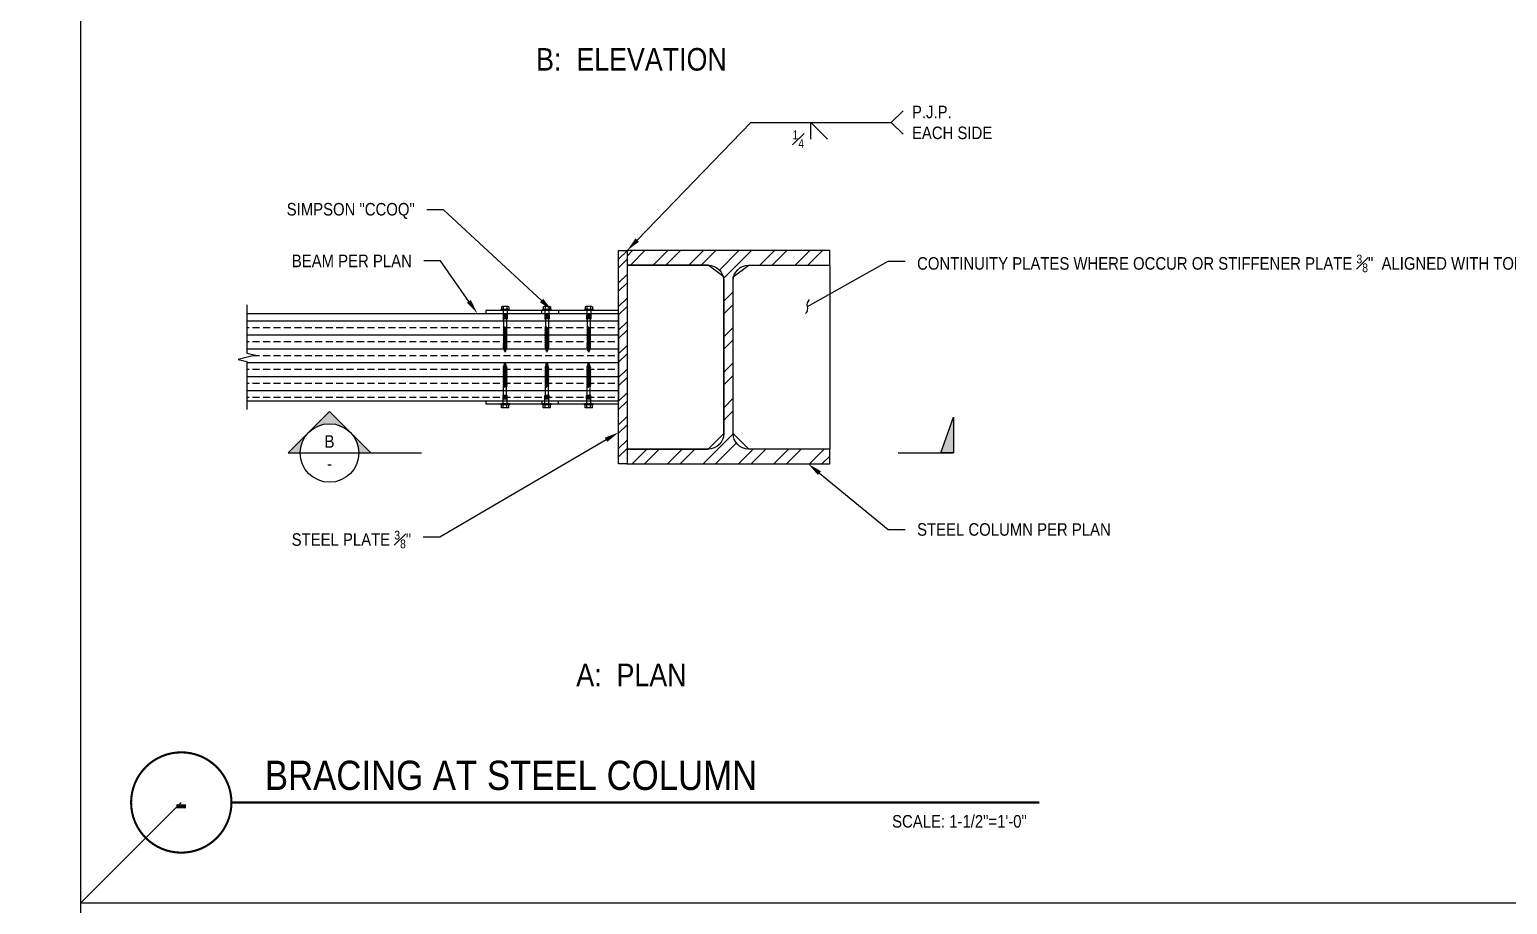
# Model space of a CAD drawing. Header units: inches. Extents: x -16404 to 14624, y -1591 to 16152.
# Drawn here: x -9131.4 to -9043.1, y 7951.9 to 8004.2 of the extents above; entities that cross this region are included whole.
import ezdxf
from ezdxf import colors
from ezdxf.entities.mleader import LeaderData, LeaderLine
from ezdxf.enums import TextEntityAlignment as Align
from ezdxf.math import Vec2, Vec3

# ---------------------------------------------------------------- set-up
doc = ezdxf.new("R2010")
doc.units = ezdxf.units.IN
doc.header["$LTSCALE"] = 24
doc.header["$MEASUREMENT"] = 0
doc.linetypes.add('PHANTOM2', pattern=[1.25, 0.625, -0.125, 0.125, -0.125, 0.125, -0.125])
doc.layers.get('0').update_dxf_attribs({"linetype": 'CONTINUOUS'})
doc.layers.add('S-ANNO-GRID-NONPLOT', color=251, linetype='CONTINUOUS', plot=False)
for name, color, linetype in [('S-ANNO-NOTE', 4, 'CONTINUOUS'), ('S-BREAK', 2, 'CONTINUOUS'), ('S-DETL-SYMB', 4, 'CONTINUOUS'), ('S-DETL-SYMB @ 1', 4, 'CONTINUOUS'), ('S-SIMPSON', 2, 'CONTINUOUS'), ('S-STEEL', 4, 'CONTINUOUS'), ('S-WOOD', 3, 'CONTINUOUS')]:
    doc.layers.add(name, color=color, linetype=linetype)
doc.layers.add('S-HATCH1', color=1, linetype='CONTINUOUS', transparency=0.5)
doc.styles.add('Arial', font='arial.ttf', dxfattribs={"width": 0.85})
doc.styles.add('ROMANS', font='romans.shx', dxfattribs={"width": 0.85})

# ---------------------------------------------------------------- blocks, each defined once
blk = doc.blocks.new('Se_24x36_DETAILS_GRID')
for p, q in [((0, 7.6667), (0, 15.3333)), ((0, 7.6667), (0.5, 8.1667)), ((0, 7.6667), (7.7674, 7.6667)), ((0, 0), (0, 7.6667))]:
    blk.add_line(p, q)
blk = doc.blocks.new('W12x96')
at = {"layer": 'S-HATCH1'}
h = blk.add_hatch(dxfattribs=at)
h.set_pattern_fill('STEEL', color=256, scale=12, style=0)
h.set_pattern_definition([(45, (-80.6333, -682.5604), (-1.0606602, 1.0606602), []), (45, (-80.6333, -681.8104), (-1.0606602, 1.0606602), [])])
edge = h.paths.add_edge_path()
edge.add_line((6.0625, -6.375), (6.0625, -5.5))
edge.add_line((6.0625, -5.5), (1.21875, -5.5))
edge.add_arc((1.21875, -4.5625), 0.9375, 180, 270, ccw=False)
edge.add_line((0.28125, -4.5625), (0.28125, 4.5625))
edge.add_arc((1.21875, 4.5625), 0.9375, 90, 180, ccw=False)
edge.add_line((1.21875, 5.5), (6.0625, 5.5))
edge.add_line((6.0625, 5.5), (6.0625, 6.375))
edge.add_line((6.0625, 6.375), (-6.0625, 6.375))
edge.add_line((-6.0625, 6.375), (-6.0625, 5.5))
edge.add_line((-6.0625, 5.5), (-1.21875, 5.5))
edge.add_arc((-1.21875, 4.5625), 0.9375, 0, 90, ccw=False)
edge.add_line((-0.28125, 4.5625), (-0.28125, -4.5625))
edge.add_arc((-1.21875, -4.5625), 0.9375, -90, 0, ccw=False)
edge.add_line((-1.21875, -5.5), (-6.0625, -5.5))
edge.add_line((-6.0625, -5.5), (-6.0625, -6.375))
edge.add_line((-6.0625, -6.375), (6.0625, -6.375))
at = {"layer": 'S-STEEL'}
blk.add_lwpolyline([(6.0625, -6.375), (6.0625, -5.5), (1.21875, -5.5, -0.41421356), (0.28125, -4.5625), (0.28125, 4.5625, -0.41421356), (1.21875, 5.5), (6.0625, 5.5), (6.0625, 6.375), (-6.0625, 6.375), (-6.0625, 5.5), (-1.21875, 5.5, -0.41421356), (-0.28125, 4.5625), (-0.28125, -4.5625, -0.41421356), (-1.21875, -5.5), (-6.0625, -5.5), (-6.0625, -6.375)], format="xyb", close=True, dxfattribs=at)
blk = doc.blocks.new('*U822')
at = {"const_width": 0.125}
for points in [[(-3, 0, -1), (3, 0, 3.732051)], [(-3, 0, 1), (3, 0, -3.732051)]]:
    blk.add_lwpolyline(points, format="xyb", dxfattribs=at)
blk.add_lwpolyline([(3, 0), (51.312, 0)], dxfattribs=at)
blk.add_circle((0, 0), 3)
at = {"style": 'Arial', "width": 0.85}
for tag, p in [('DWG_TITLE_1', (5, 4.125)), ('DWG_TITLE_2', (5, 1.625))]:
    blk.add_attdef(tag, text='', height=1.75, dxfattribs=at).set_placement(p, align=Align.MIDDLE_LEFT)
blk.add_attdef('#', text='', height=2, dxfattribs=at).set_placement((0, 0), align=Align.MIDDLE_CENTER)
blk.add_attdef('SCALE', text='', height=0.75, dxfattribs=at).set_placement((50.562, -0.75), align=Align.TOP_RIGHT)
blk = doc.blocks.new('_Integral')
at = {"color": 0, "linetype": 'ByBlock', "lineweight": -2}
for centre, start, end in [((0.44, -0.09), 102, 168), ((-0.44, 0.09), 282, 348)]:
    blk.add_arc(centre, 0.454, start, end, dxfattribs=at)
blk = doc.blocks.new('SDS.25X2.5-f')
at = {"layer": 'S-SIMPSON'}
for p, q in [((0.26, 0.05), (-0.26, 0.05)), ((-0.26, 0.05), (-0.26, 0)), ((0.26, 0), (-0.26, 0)), ((-0.217, 0.224), (-0.217, 0.05)), ((0.162, 0.24), (-0.162, 0.24)), ((-0.108, 0.224), (-0.108, 0.05)), ((0.108, 0.224), (0.108, 0.05)), ((0.217, 0.224), (0.217, 0.05)), ((0.26, 0.05), (0.26, 0)), ((-0.126, -0.286), (-0.126, -0.5)), ((0.126, -0.286), (-0.126, -0.286)), ((0.128, -0.5), (-0.124, -0.5)), ((-0.087, -0.536), (-0.123, -0.5)), ((-0.087, -0.536), (-0.087, -1)), ((-0.087, -0.575), (-0.087, -1)), ((-0.082, -0.286), (-0.082, -0.5)), ((-0.019, -0.286), (-0.019, -0.5)), ((0.049, -0.286), (0.049, -0.5)), ((0.123, -0.5), (0.087, -0.536)), ((0.087, -0.532), (0.087, -1.05)), ((0.087, -0.532), (0.087, -1.05)), ((0.102, -0.286), (0.102, -0.5)), ((0.126, -0.286), (0.126, -0.5)), ((-0.087, -1.025), (-0.123, -1)), ((-0.123, -1.1), (0.087, -1.05)), ((-0.123, -1.1), (0.087, -1.05)), ((0.123, -1.056), (-0.123, -1.1)), ((0.123, -1.056), (-0.123, -1.1)), ((-0.087, -1.125), (-0.123, -1.1)), ((-0.087, -1.125), (-0.123, -1.1)), ((-0.123, -1.2), (0.087, -1.15)), ((-0.123, -1.2), (0.087, -1.15)), ((-0.123, -1.2), (0.087, -1.15)), ((0.123, -1.156), (-0.123, -1.2)), ((0.123, -1.156), (-0.123, -1.2)), ((0.123, -1.156), (-0.123, -1.2)), ((-0.087, -1.225), (-0.123, -1.2)), ((-0.087, -1.225), (-0.123, -1.2)), ((-0.087, -1.225), (-0.123, -1.2)), ((-0.123, -1.3), (0.087, -1.25)), ((-0.123, -1.3), (0.087, -1.25)), ((-0.123, -1.3), (0.087, -1.25)), ((0.123, -1.256), (-0.123, -1.3)), ((0.123, -1.256), (-0.123, -1.3)), ((0.123, -1.256), (-0.123, -1.3)), ((-0.087, -1.325), (-0.123, -1.3)), ((-0.087, -1.325), (-0.123, -1.3)), ((-0.087, -1.325), (-0.123, -1.3)), ((-0.123, -1.4), (0.087, -1.35)), ((-0.123, -1.4), (0.087, -1.35)), ((-0.123, -1.4), (0.087, -1.35)), ((-0.123, -1.4), (0.087, -1.35)), ((0.123, -1.356), (-0.123, -1.4)), ((0.123, -1.356), (-0.123, -1.4)), ((0.123, -1.356), (-0.123, -1.4)), ((0.123, -1.356), (-0.123, -1.4)), ((-0.087, -1.425), (-0.123, -1.4)), ((-0.087, -1.425), (-0.123, -1.4)), ((-0.087, -1.425), (-0.123, -1.4)), ((-0.087, -1.425), (-0.123, -1.4)), ((-0.123, -1.5), (0.087, -1.45)), ((-0.123, -1.5), (0.087, -1.45)), ((-0.123, -1.5), (0.087, -1.45)), ((-0.123, -1.5), (0.087, -1.45)), ((0.123, -1.456), (-0.123, -1.5)), ((0.123, -1.456), (-0.123, -1.5)), ((0.123, -1.456), (-0.123, -1.5)), ((0.123, -1.456), (-0.123, -1.5)), ((-0.087, -1.525), (-0.123, -1.5)), ((-0.087, -1.525), (-0.123, -1.5)), ((-0.087, -1.525), (-0.123, -1.5)), ((-0.087, -1.525), (-0.123, -1.5)), ((-0.123, -1.6), (0.087, -1.55)), ((-0.123, -1.6), (0.087, -1.55)), ((0.123, -1.556), (-0.123, -1.6)), ((0.123, -1.556), (-0.123, -1.6)), ((-0.087, -1.625), (-0.123, -1.6)), ((-0.087, -1.625), (-0.123, -1.6)), ((-0.123, -1.7), (0.087, -1.65)), ((-0.123, -1.7), (0.087, -1.65)), ((0.123, -1.656), (-0.123, -1.7)), ((0.123, -1.656), (-0.123, -1.7)), ((-0.087, -1.725), (-0.123, -1.7)), ((-0.087, -1.725), (-0.123, -1.7)), ((-0.123, -1.8), (0.087, -1.75)), ((0.123, -1.756), (-0.123, -1.8)), ((-0.087, -1.025), (0, -1.003)), ((-0.087, -1.025), (-0.087, -1.091)), ((-0.087, -1.025), (-0.087, -1.091)), ((-0.087, -1.025), (-0.087, -1.091)), ((-0.087, -1.025), (-0.087, -1.091)), ((-0.087, -1.025), (-0.087, -1.091)), ((-0.087, -1.025), (-0.087, -1.091)), ((-0.087, -1.125), (0.087, -1.082)), ((-0.087, -1.125), (0.087, -1.082)), ((-0.087, -1.125), (-0.087, -1.191)), ((-0.087, -1.125), (-0.087, -1.191)), ((-0.087, -1.125), (-0.087, -1.191)), ((-0.087, -1.125), (-0.087, -1.191)), ((-0.087, -1.125), (-0.087, -1.191)), ((-0.087, -1.225), (0.087, -1.182)), ((-0.087, -1.225), (0.087, -1.182)), ((-0.087, -1.225), (0.087, -1.182)), ((-0.087, -1.225), (-0.087, -1.291)), ((-0.087, -1.225), (-0.087, -1.291)), ((-0.087, -1.225), (-0.087, -1.291)), ((-0.087, -1.325), (0.087, -1.282)), ((-0.087, -1.325), (0.087, -1.282)), ((-0.087, -1.325), (0.087, -1.282)), ((-0.087, -1.325), (-0.087, -1.391)), ((-0.087, -1.325), (-0.087, -1.391)), ((-0.087, -1.325), (-0.087, -1.391)), ((-0.087, -1.325), (-0.087, -1.391)), ((-0.087, -1.325), (-0.087, -1.391)), ((-0.087, -1.325), (-0.087, -1.391)), ((-0.087, -1.425), (0.087, -1.382)), ((-0.087, -1.425), (0.087, -1.382)), ((-0.087, -1.425), (0.087, -1.382)), ((-0.087, -1.425), (0.087, -1.382)), ((-0.087, -1.425), (-0.087, -1.491)), ((-0.087, -1.425), (-0.087, -1.491)), ((-0.087, -1.425), (-0.087, -1.491)), ((-0.087, -1.425), (-0.087, -1.491)), ((-0.087, -1.525), (0.087, -1.482)), ((-0.087, -1.525), (0.087, -1.482)), ((-0.087, -1.525), (0.087, -1.482)), ((-0.087, -1.525), (0.087, -1.482)), ((-0.087, -1.525), (-0.087, -1.591)), ((-0.087, -1.625), (0.087, -1.582)), ((-0.087, -1.625), (0.087, -1.582)), ((-0.087, -1.625), (-0.087, -1.691)), ((-0.087, -1.625), (-0.087, -1.691)), ((-0.087, -1.725), (0.087, -1.682)), ((-0.087, -1.725), (0.087, -1.682)), ((-0.087, -1.725), (-0.087, -1.791)), ((0.087, -0.982), (0.087, -1.05)), ((0.087, -0.982), (0.087, -1.05)), ((0.087, -0.982), (0.087, -1.05)), ((0.087, -0.982), (0.087, -1.05)), ((0.087, -1.05), (0.123, -1.056)), ((0.087, -1.05), (0.123, -1.056)), ((0.087, -1.082), (0.123, -1.056)), ((0.087, -1.082), (0.123, -1.056)), ((0.087, -1.082), (0.087, -1.15)), ((0.087, -1.082), (0.087, -1.15)), ((0.087, -1.082), (0.087, -1.15)), ((0.087, -1.082), (0.087, -1.15)), ((0.087, -1.082), (0.087, -1.15)), ((0.087, -1.15), (0.123, -1.156)), ((0.087, -1.15), (0.123, -1.156)), ((0.087, -1.15), (0.123, -1.156)), ((0.087, -1.182), (0.123, -1.156)), ((0.087, -1.182), (0.123, -1.156)), ((0.087, -1.182), (0.123, -1.156)), ((0.087, -1.182), (0.087, -1.25)), ((0.087, -1.182), (0.087, -1.25)), ((0.087, -1.182), (0.087, -1.25)), ((0.087, -1.25), (0.123, -1.256)), ((0.087, -1.25), (0.123, -1.256)), ((0.087, -1.25), (0.123, -1.256)), ((0.087, -1.282), (0.123, -1.256)), ((0.087, -1.282), (0.123, -1.256)), ((0.087, -1.282), (0.123, -1.256)), ((0.087, -1.282), (0.087, -1.35)), ((0.087, -1.282), (0.087, -1.35)), ((0.087, -1.282), (0.087, -1.35)), ((0.087, -1.282), (0.087, -1.35)), ((0.087, -1.282), (0.087, -1.35)), ((0.087, -1.282), (0.087, -1.35)), ((0.087, -1.35), (0.123, -1.356)), ((0.087, -1.35), (0.123, -1.356)), ((0.087, -1.35), (0.123, -1.356)), ((0.087, -1.35), (0.123, -1.356)), ((0.087, -1.382), (0.123, -1.356)), ((0.087, -1.382), (0.123, -1.356)), ((0.087, -1.382), (0.123, -1.356)), ((0.087, -1.382), (0.123, -1.356)), ((0.087, -1.382), (0.087, -1.45)), ((0.087, -1.382), (0.087, -1.45)), ((0.087, -1.382), (0.087, -1.45)), ((0.087, -1.382), (0.087, -1.45)), ((0.087, -1.45), (0.123, -1.456)), ((0.087, -1.45), (0.123, -1.456)), ((0.087, -1.45), (0.123, -1.456)), ((0.087, -1.45), (0.123, -1.456)), ((0.087, -1.482), (0.123, -1.456)), ((0.087, -1.482), (0.123, -1.456)), ((0.087, -1.482), (0.123, -1.456)), ((0.087, -1.482), (0.123, -1.456)), ((0.087, -1.482), (0.087, -1.55)), ((0.087, -1.55), (0.123, -1.556)), ((0.087, -1.55), (0.123, -1.556)), ((0.087, -1.582), (0.123, -1.556)), ((0.087, -1.582), (0.123, -1.556)), ((0.087, -1.582), (0.087, -1.65)), ((0.087, -1.582), (0.087, -1.65)), ((0.087, -1.65), (0.123, -1.656)), ((0.087, -1.65), (0.123, -1.656)), ((0.087, -1.682), (0.123, -1.656)), ((0.087, -1.682), (0.123, -1.656)), ((0.087, -1.682), (0.087, -1.75)), ((0.087, -1.75), (0.123, -1.756)), ((0.087, -1.782), (0.123, -1.756)), ((-0.087, -1.825), (-0.123, -1.8)), ((-0.123, -1.9), (0.087, -1.85)), ((0.123, -1.856), (-0.123, -1.9)), ((-0.087, -1.925), (-0.123, -1.9)), ((-0.123, -2), (0.087, -1.95)), ((0.123, -1.956), (-0.123, -2)), ((-0.087, -2.025), (-0.123, -2)), ((-0.123, -2.1), (0.079, -2.052)), ((0.074, -2.065), (-0.123, -2.1)), ((-0.087, -2.125), (-0.123, -2.1)), ((-0.123, -2.2), (0.042, -2.161)), ((0.04, -2.171), (-0.123, -2.2)), ((-0.087, -2.225), (-0.123, -2.2)), ((-0.093, -2.293), (0.018, -2.266)), ((0.017, -2.275), (-0.093, -2.293)), ((-0.058, -2.318), (-0.093, -2.293)), ((-0.087, -1.825), (0.087, -1.782)), ((-0.087, -1.825), (-0.087, -1.891)), ((-0.087, -1.925), (0.087, -1.882)), ((-0.087, -1.925), (-0.087, -1.991)), ((-0.087, -2.025), (0.087, -1.982)), ((-0.087, -2.025), (-0.087, -2.091)), ((-0.087, -2.125), (0.066, -2.087)), ((-0.087, -2.125), (-0.087, -2.191)), ((-0.087, -2.225), (0.033, -2.195)), ((-0.087, -2.225), (-0.067, -2.287)), ((-0.064, -2.386), (0.004, -2.37)), ((0.004, -2.377), (-0.064, -2.386)), ((-0.028, -2.41), (-0.064, -2.386)), ((-0.058, -2.318), (0.013, -2.3)), ((-0.058, -2.318), (-0.038, -2.38)), ((-0.028, -2.41), (0.002, -2.403)), ((-0.028, -2.41), (0, -2.5)), ((0.033, -2.395), (0, -2.5)), ((0.033, -2.395), (0.069, -2.37)), ((0.067, -2.286), (0.043, -2.365)), ((0.043, -2.365), (0.069, -2.37)), ((0.067, -2.286), (0.103, -2.261)), ((0.087, -2.224), (0.077, -2.257)), ((0.077, -2.257), (0.103, -2.261)), ((0.087, -1.782), (0.087, -1.85)), ((0.087, -1.85), (0.123, -1.856)), ((0.087, -1.882), (0.123, -1.856)), ((0.087, -1.882), (0.087, -1.95)), ((0.087, -1.95), (0.123, -1.956)), ((0.087, -1.982), (0.123, -1.956)), ((0.087, -1.982), (0.087, -2.05)), ((0.087, -2.05), (0.123, -2.056)), ((0.087, -2.082), (0.123, -2.056)), ((0.087, -2.082), (0.087, -2.15)), ((0.087, -2.15), (0.123, -2.156)), ((0.087, -2.182), (0.123, -2.156)), ((0.087, -2.182), (0.087, -2.224))]:
    blk.add_line(p, q, dxfattribs=at)
for points in [[(0, -0.5), (-0.126, -0.5)], [(-0.119, -0.031), (-0.119, -0.286)], [(0.123, -0.031), (0.123, -0.286)], [(0, -1.003), (0, -1), (-0.123, -1)]]:
    blk.add_lwpolyline(points, dxfattribs=at)
for centre, radius, start, end in [((-0.162, 0.138), 0.102, 57.79577, 122.20423), ((-0.15, -0.031), 0.0312, 0, 90), ((0, -0.143), 0.383, 73.57358, 106.42642), ((0.162, 0.138), 0.102, 57.79577, 122.20423), ((0.154, -0.031), 0.0312, 90, 180), ((1.159, -2.473), 1.159, 157.61471, 181.35638)]:
    blk.add_arc(centre, radius, start, end, dxfattribs=at)
blk = doc.blocks.new('*U889')
at = {"layer": 'S-DETL-SYMB'}
h = blk.add_hatch(color=4, dxfattribs=at)
edge = h.paths.add_edge_path()
edge.add_line((0.219, 0), (0.309, 0))
edge.add_line((0.309, 0), (0, 0.309))
edge.add_line((0, 0.309), (-0.309, 0))
edge.add_line((-0.309, 0), (-0.219, 0))
edge.add_arc((0, 0), 0.219, 0, 180, ccw=False)
at = {"layer": 'S-DETL-SYMB', "color": 2, "linetype": 'PHANTOM2'}
for p, q in [((0.312, 0), (0.688, 0)), ((4.252, 0), (4.665, 0))]:
    blk.add_line(p, q, dxfattribs=at)
at = {"layer": 'S-DETL-SYMB'}
blk.add_line((-0.219, 0), (0.219, 0), dxfattribs=at)
blk.add_lwpolyline([(0.219, 0), (0.309, 0), (0, 0.309), (-0.309, 0), (-0.219, 0, -1)], format="xyb", close=True, dxfattribs=at)
blk.add_lwpolyline([(4.569, 0), (4.665, 0.267), (4.665, 0)], close=True, dxfattribs=at)
blk.add_circle((0, 0), 0.219, dxfattribs=at)
blk.add_solid([(4.665, 0.267), (4.569, 0), (4.665, 0)], dxfattribs=at)
at = {"layer": 'S-DETL-SYMB', "style": 'Arial', "width": 0.85, "flags": 8}
blk.add_attdef('VIEWNUMBER', text='', height=0.0938, dxfattribs=at).set_placement((0, 0.011), align=Align.BOTTOM_CENTER)
blk.add_attdef('SHEETNUMBER', text='', height=0.0938, dxfattribs=at).set_placement((0, -0.032), align=Align.TOP_CENTER)

msp = doc.modelspace()

# ---------------------------------------------------------------- hatches: boundary and pattern name
at = {"layer": 'S-HATCH1'}
h = msp.add_hatch(dxfattribs=at)
h.set_pattern_fill('STEEL', color=256, scale=8, style=0)
h.set_pattern_definition([(45, (13757.912, 3995.2671), (-0.70710678, 0.70710678), []), (45, (13757.912, 3995.7671), (-0.70710678, 0.70710678), [])])
h.paths.add_polyline_path([(-9095.71243, 7978.25574), (-9096.21243, 7978.25574), (-9096.21243, 7991.00574), (-9095.71243, 7991.00574)])
h = msp.add_hatch(dxfattribs=at)
h.set_pattern_fill('ANSI33', color=252, scale=3.333333, angle=135, style=0)
h.set_pattern_definition([(180, (-11489.7698, 6944.3066), (2e-12, -0.83333333), []), (180, (-11490.1865, 6944.7233), (2e-12, -0.83333333), [0.41666667, -0.20833333])])
h.paths.add_polyline_path([(-9096.21243, 7982.00574), (-9096.21243, 7987.25574), (-9118.44655, 7987.25574), (-9118.44655, 7984.88313), (-9117.92764, 7984.75693), (-9118.96545, 7984.50455), (-9118.44655, 7984.37836), (-9118.44655, 7982.00574)])

# ---------------------------------------------------------------- linework, layer by layer
at = {"layer": 'S-ANNO-GRID-NONPLOT'}
msp.add_lwpolyline([(-6513.41764, 7440), (-9128.3678, 7440), (-9128.3678, 9000), (-6513.41764, 9000)], close=True, dxfattribs=at)
at = {"layer": 'S-ANNO-NOTE'}
for points in [[(-9079.19956, 7997.96273), (-9079.90667, 7998.66983), (-9079.19956, 7999.37694)], [(-9084.71827, 7997.66983), (-9084.71827, 7998.66983), (-9083.71827, 7997.66983)]]:
    msp.add_lwpolyline(points, dxfattribs=at)
at = {"layer": 'S-BREAK'}
msp.add_lwpolyline([(-9118.44655, 7987.75574), (-9118.44655, 7984.88313), (-9117.92764, 7984.75693), (-9118.96545, 7984.50455), (-9118.44655, 7984.37836), (-9118.44655, 7981.50574)], dxfattribs=at)
at = {"layer": 'S-SIMPSON'}
for p, q in [((-9100.80167, 7987.25574), (-9100.80167, 7987.42674)), ((-9099.80167, 7987.42674), (-9099.80167, 7987.25574)), ((-9100.80167, 7982.00574), (-9100.80167, 7981.83474)), ((-9100.80167, 7982.00574), (-9100.80167, 7981.83474)), ((-9099.80167, 7981.83474), (-9099.80167, 7982.00574))]:
    msp.add_line(p, q, dxfattribs=at)
for points in [[(-9096.21243, 7987.42674), (-9104.14993, 7987.42674), (-9104.14993, 7987.25574), (-9096.21243, 7987.25574)], [(-9096.21243, 7982.00574), (-9104.14993, 7982.00574), (-9104.14993, 7981.83474), (-9096.21243, 7981.83474)]]:
    msp.add_lwpolyline(points, close=True, dxfattribs=at)
at = {"layer": 'S-STEEL'}
for points in [[(-9095.71243, 7978.25574), (-9096.21243, 7978.25574), (-9096.21243, 7991.00574), (-9095.71243, 7991.00574)], [(-9095.71243, 7990.13074), (-9095.71243, 7979.13074), (-9090.86868, 7979.13074), (-9089.93118, 7980.06824), (-9089.93118, 7989.44324), (-9090.86868, 7990.13074)], [(-9083.58743, 7990.13074), (-9083.58743, 7979.13074), (-9088.43118, 7979.13074), (-9089.36868, 7980.06824), (-9089.36868, 7989.44324), (-9088.43118, 7990.13074)]]:
    msp.add_lwpolyline(points, close=True, dxfattribs=at)
at = {"layer": 'S-WOOD', "color": 4, "linetype": 'ByBlock'}
msp.add_lwpolyline([(-9118.44655, 7987.25574), (-9096.21243, 7987.25574), (-9096.21243, 7982.00574), (-9118.44655, 7982.00574)], dxfattribs=at)

# ---------------------------------------------------------------- block references
at = {"layer": 'S-ANNO-GRID-NONPLOT', "xscale": 12, "yscale": 12, "zscale": 12}
msp.add_blockref('Se_24x36_DETAILS_GRID', (-9128.3678, 7860), dxfattribs=at)
at = {"layer": 'S-ANNO-NOTE'}
msp.add_blockref('*U822', (-9122.3678, 7958), dxfattribs=at).add_auto_attribs({'#': '-', 'DWG_TITLE_2': 'BRACING AT STEEL COLUMN', 'SCALE': 'SCALE: 1-1/2"=1\'-0"'})
at = {"layer": 'S-DETL-SYMB @ 1', "xscale": 8, "yscale": 8, "zscale": 8}
msp.add_blockref('*U889', (-9113.50434, 7978.90325), dxfattribs=at).add_auto_attribs({'VIEWNUMBER': 'B', 'SHEETNUMBER': '-'})
at = {"layer": 'S-SIMPSON'}
for p in [(-9103.0016, 7987.42674), (-9100.5016, 7987.42674), (-9098.0016, 7987.42674)]:
    msp.add_blockref('SDS.25X2.5-f', p, dxfattribs=at)
at = {"layer": 'S-SIMPSON', "xscale": -1, "rotation": 180}
for p in [(-9103.0016, 7981.83474), (-9100.5016, 7981.83474), (-9098.0016, 7981.83474)]:
    msp.add_blockref('SDS.25X2.5-f', p, dxfattribs=at)
at = {"layer": 'S-STEEL'}
msp.add_blockref('W12x96', (-9089.64993, 7984.63074), dxfattribs=at)

# ---------------------------------------------------------------- texts
at = {"layer": 'S-ANNO-NOTE', "color": 6, "char_height": 1.35, "width": 20.7200435, "attachment_point": 8, "style": 'Arial'}
for s, insert in [('B:  ELEVATION', (-9095.4475, 8001.75353)), ('A:  PLAN', (-9095.4475, 7964.95393))]:
    msp.add_mtext(s, dxfattribs=dict(at, insert=insert))
at = {"layer": 'S-ANNO-NOTE', "char_height": 0.75, "style": 'Arial'}
for s, insert, width, attachment_point in [('P.J.P.\\PEACH SIDE', (-9078.67172, 7998.66983), 8.4425806, 4), ('\\A1;{\\H0.7x;\\S1#4;}', (-9085.81502, 7998.19684), 1.3935525, 1)]:
    msp.add_mtext(s, dxfattribs=dict(at, insert=insert, width=width, attachment_point=attachment_point))

# ---------------------------------------------------------------- leaders
at = {"layer": 'S-ANNO-NOTE'}
ml = msp.add_multileader_mtext('Standard', dxfattribs=at)
ml.set_content('', color=256, style='ROMANS')
ml.set_leader_properties(color=2)
ml.build(insert=Vec2(0, 0))
ml.multileader.update_dxf_attribs({"dogleg_length": 1.21451, "arrow_head_size": 0.875, "scale": 8})
ctx = ml.context
ctx.base_point, ctx.scale, ctx.char_height, ctx.arrow_head_size, ctx.landing_gap_size, ctx.plane_origin, ctx.plane_x_axis, ctx.plane_y_axis = Vec3(-9079.90667, 7998.66983), 8, 0.75, 0.875, 0.5, Vec3(-9095.33229, 7991.63923), Vec3(1, 0, 0), Vec3(0, 1, 0)
notes = []
notes.append((ctx, [(0, (1, 1, 0), (-9088.30169, 7998.66983), (1, 0, 0), 8.39502, [(0, [(-9095.71243, 7991.00574)], 0, [])])]))
ctx.mtext.insert, ctx.mtext.text_direction, ctx.mtext.flow_direction = Vec3(-9079.40667, 7999.04483), Vec3(1, 0, 0), 5
ml = msp.add_multileader_mtext('Standard', dxfattribs=at)
ml.set_content('\\A1;SIMPSON "CCOQ" ', color=4, style='Arial')
ml.set_leader_properties(color=2)
ml.build(insert=Vec2(0, 0))
ml.multileader.update_dxf_attribs({"dogleg_length": 0.125, "arrow_head_size": 0.875, "scale": 8})
ctx = ml.context
ctx.base_point, ctx.scale, ctx.char_height, ctx.arrow_head_size, ctx.landing_gap_size, ctx.plane_origin, ctx.plane_x_axis, ctx.plane_y_axis = Vec3(-9116.70205, 7993.45332), 8, 0.75, 0.875, 0.72, Vec3(-9062.88991, 8293.80875), Vec3(1, 0, 0), Vec3(0, 1, 0)
ctx.text_align_type = 2
notes.append((ctx, [(0, (1, 1, 0), (-9106.68511, 7993.45332), (-1, 0, 0), 1, [(0, [(-9100.18118, 7987.42674)], 0, [])])]))
ctx.mtext.insert, ctx.mtext.text_direction, ctx.mtext.width, ctx.mtext.alignment, ctx.mtext.flow_direction = Vec3(-9108.40511, 7993.85748), Vec3(1, 0, 0), 16.2213727, 3, 5
ml = msp.add_multileader_mtext('Standard', dxfattribs=at)
ml.set_content('\\A1;{\\C4;BEAM PER PLAN}', color=4, style='Arial')
ml.set_leader_properties(color=2)
ml.build(insert=Vec2(0, 0))
ml.multileader.update_dxf_attribs({"dogleg_length": 0.125, "arrow_head_size": 0.875, "scale": 8})
ctx = ml.context
ctx.base_point, ctx.scale, ctx.char_height, ctx.arrow_head_size, ctx.landing_gap_size, ctx.plane_origin, ctx.plane_x_axis, ctx.plane_y_axis = Vec3(-9116.33777, 7990.39024), 8, 0.75, 0.875, 0.72, Vec3(-9062.88991, 8291.34833), Vec3(1, 0, 0), Vec3(0, 1, 0)
ctx.text_align_type = 2
notes.append((ctx, [(0, (1, 1, 0), (-9106.85961, 7990.39024), (-1, 0, 0), 1, [(0, [(-9104.66594, 7987.25574)], 0, [])])]))
ctx.mtext.insert, ctx.mtext.text_direction, ctx.mtext.width, ctx.mtext.alignment, ctx.mtext.flow_direction = Vec3(-9108.57961, 7990.76549), Vec3(1, 0, 0), 16.2213727, 3, 5
ml = msp.add_multileader_mtext('Standard', dxfattribs=at)
ml.set_content('\\A1;CONTINUITY PLATES WHERE OCCUR OR STIFFENER PLATE {\\H0.7x;\\S3#8;\\H1.42857x;"  ALIGNED WITH TOP AND BOTTOM OF STEEL PLATE EACH }', color=4, style='Arial')
ml.set_leader_properties(color=2)
ml.set_arrow_properties(name='INTEGRAL')
ml.build(insert=Vec2(0, 0))
ml.multileader.update_dxf_attribs({"dogleg_length": 0.125, "arrow_head_size": 0.875, "scale": 8})
ctx = ml.context
ctx.base_point, ctx.scale, ctx.char_height, ctx.arrow_head_size, ctx.landing_gap_size, ctx.plane_origin, ctx.plane_x_axis, ctx.plane_y_axis = Vec3(-9079.08486, 7990.38388), 8, 0.75, 0.875, 0.72, Vec3(-9121.52259, 8288.7187), Vec3(1, 0, 0), Vec3(0, 1, 0)
notes.append((ctx, [(0, (1, 1, 0), (-9080.08486, 7990.38388), (1, 0, 0), 1, [(0, [(-9084.92549, 7987.65714)], 0, [])])]))
ctx.mtext.insert, ctx.mtext.text_direction, ctx.mtext.width, ctx.mtext.flow_direction = Vec3(-9078.36486, 7990.76527), Vec3(1, 0, 0), 9.8009078, 5
ml = msp.add_multileader_mtext('Standard', dxfattribs=at)
ml.set_content('DOUBLER PLATE TYPICAL', color=4, style='Arial')
ml.set_leader_properties(color=2)
ml.build(insert=Vec2(0, 0))
ml.multileader.update_dxf_attribs({"dogleg_length": 0.125, "arrow_head_size": 0.875, "scale": 8})
ctx = ml.context
ctx.base_point, ctx.scale, ctx.char_height, ctx.arrow_head_size, ctx.landing_gap_size, ctx.plane_origin = Vec3(-9026.34684, 7973.74844), 8, 0.75, 0.875, 0.72, Vec3(-8970.3797, 10781.81824)
ctx.text_align_type = 2
notes.append((ctx, [(0, (1, 1, 0), (-9016.64909, 7973.74844), (-1, 0), 1, [(0, [(-9005.90665, 7983.7751)], 0, [])])]))
ctx.mtext.insert, ctx.mtext.width, ctx.mtext.alignment, ctx.mtext.flow_direction = Vec3(-9018.36909, 7974.12983), 9.8009078, 3, 5
ml = msp.add_multileader_mtext('Standard', dxfattribs=at)
ml.set_content('\\A1;{\\C4;STEEL PLATE \\H0.7x;\\S3#8;\\H1.42857x;"}', color=4, style='Arial')
ml.set_leader_properties(color=2)
ml.build(insert=Vec2(0, 0))
ml.multileader.update_dxf_attribs({"dogleg_length": 0.125, "arrow_head_size": 0.875, "scale": 8})
ctx = ml.context
ctx.base_point, ctx.scale, ctx.char_height, ctx.arrow_head_size, ctx.landing_gap_size, ctx.plane_origin, ctx.plane_x_axis, ctx.plane_y_axis = Vec3(-9116.50366, 7973.87122), 8, 0.75, 0.875, 0.72, Vec3(-9062.88991, 8271.37747), Vec3(1, 0, 0), Vec3(0, 1, 0)
ctx.text_align_type = 2
notes.append((ctx, [(0, (1, 1, 0), (-9106.9006, 7973.87122), (-1, 0, 0), 1, [(0, [(-9096.21243, 7980.13674)], 0, [])])]))
ctx.mtext.insert, ctx.mtext.text_direction, ctx.mtext.width, ctx.mtext.alignment, ctx.mtext.flow_direction = Vec3(-9108.6206, 7974.25261), Vec3(1, 0, 0), 16.2213727, 3, 5
ml = msp.add_multileader_mtext('Standard', dxfattribs=at)
ml.set_content('CONTINUITY PLATE TYPICAL', color=4, style='Arial')
ml.set_leader_properties(color=2)
ml.build(insert=Vec2(0, 0))
ml.multileader.update_dxf_attribs({"dogleg_length": 0.125, "arrow_head_size": 0.875, "scale": 8})
ctx = ml.context
ctx.base_point, ctx.scale, ctx.char_height, ctx.arrow_head_size, ctx.landing_gap_size, ctx.plane_origin = Vec3(-9027.34863, 7969.87111), 8, 0.75, 0.875, 0.72, Vec3(-8970.3797, 10777.94092)
ctx.text_align_type = 2
notes.append((ctx, [(0, (1, 1, 0), (-9016.4898, 7969.87111), (-1, 0), 1, [(0, [(-9005.11247, 7980.26318)], 0, [])])]))
ctx.mtext.insert, ctx.mtext.width, ctx.mtext.alignment, ctx.mtext.flow_direction = Vec3(-9018.2098, 7970.25251), 9.8009078, 3, 5
ml = msp.add_multileader_mtext('Standard', dxfattribs=at)
ml.set_content('\\A1;STEEL COLUMN PER PLAN', color=4, style='Arial')
ml.set_leader_properties(color=2)
ml.build(insert=Vec2(0, 0))
ml.multileader.update_dxf_attribs({"dogleg_length": 0.125, "arrow_head_size": 0.875, "scale": 8})
ctx = ml.context
ctx.base_point, ctx.scale, ctx.char_height, ctx.arrow_head_size, ctx.landing_gap_size, ctx.plane_origin, ctx.plane_x_axis, ctx.plane_y_axis = Vec3(-9079.08486, 7974.32945), 8, 0.75, 0.875, 0.72, Vec3(-9132.61449, 8274.27416), Vec3(1, 0, 0), Vec3(0, 1, 0)
notes.append((ctx, [(0, (1, 1, 0), (-9080.08486, 7974.32945), (1, 0, 0), 1, [(0, [(-9084.88239, 7978.25574)], 0, [])])]))
ctx.mtext.insert, ctx.mtext.text_direction, ctx.mtext.rotation, ctx.mtext.width, ctx.mtext.defined_height, ctx.mtext.flow_direction = Vec3(-9078.36486, 7974.70445), Vec3(1, 0, 0), 6.28318531, 10.3211573, 4.20517, 5
for ctx, leaders in notes:
    for number, flags, end, landing, length, lines in leaders:
        leader = LeaderData()
        leader.index, (leader.has_last_leader_line, leader.has_dogleg_vector, leader.attachment_direction) = number, flags
        leader.last_leader_point, leader.dogleg_vector, leader.dogleg_length = Vec3(end), Vec3(landing), length
        for number, points, colour, breaks in lines:
            line = LeaderLine()
            line.index, line.vertices, line.color, line.breaks = number, Vec3.list(points), colors.encode_raw_color(colour), breaks
            leader.lines.append(line)
        ctx.leaders.append(leader)

doc.saveas('drawing.dxf')
